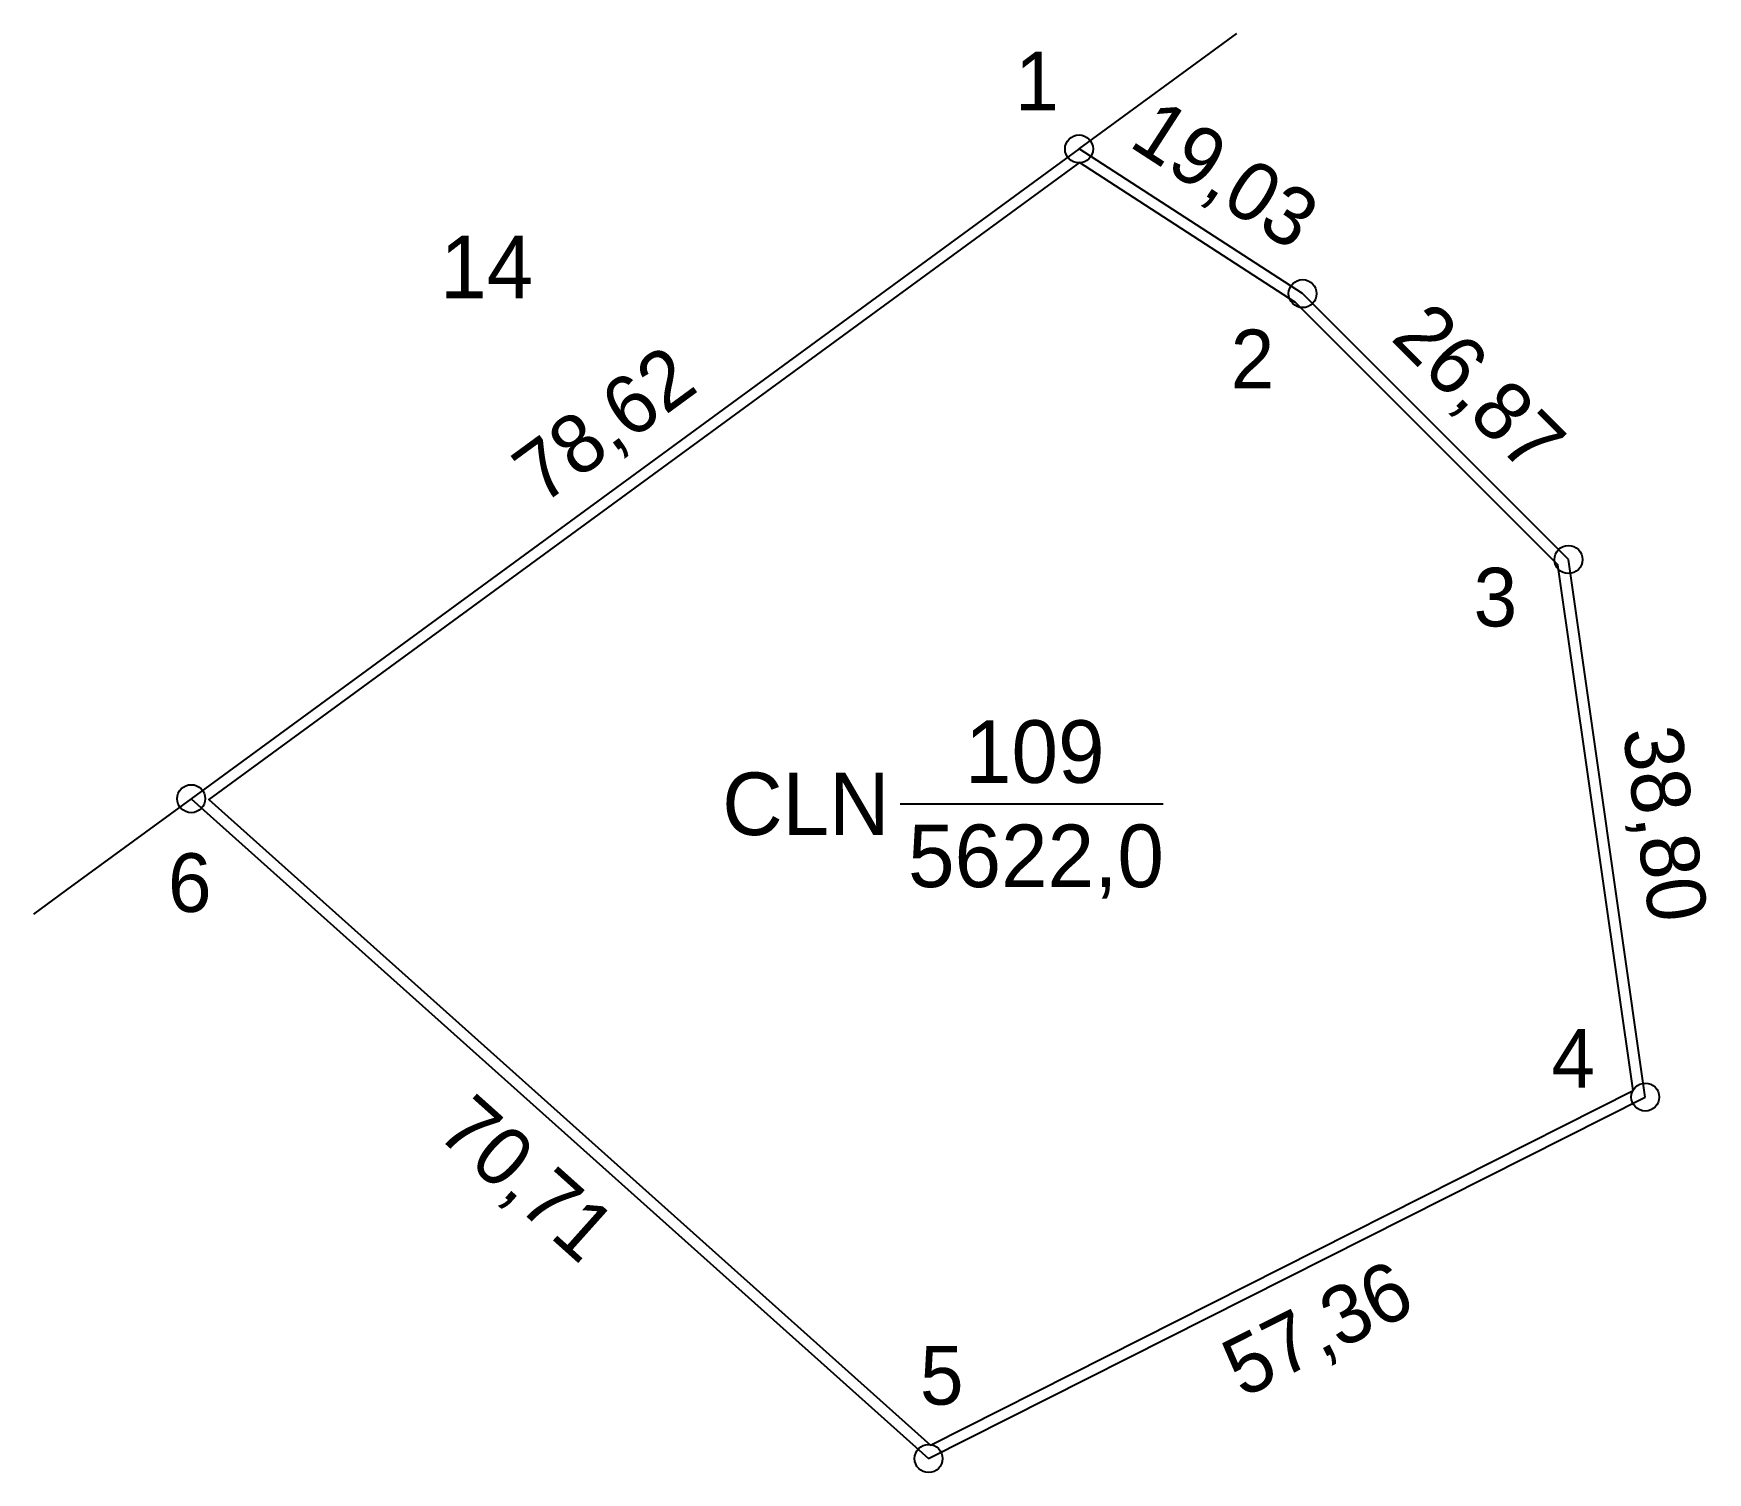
# Model space of a CAD drawing. Extents: x 554025 to 554145, y 1840526 to 1840629.
import ezdxf

# ---------------------------------------------------------------- set-up
doc = ezdxf.new("R2010")
doc.units = 0
for name, color, linetype in [('CanhThua', 7, 'Continuous'), ('ChieuDaiCanhThua', 7, 'Continuous'), ('Level 2', 7, 'Continuous'), ('MocDinhThua', 7, 'Continuous'), ('NhanDiaChinhThua', 7, 'Continuous'), ('NhanTuCan', 7, 'Continuous'), ('RauThua', 7, 'Continuous'), ('SoHieuDinhThua', 7, 'Continuous')]:
    doc.layers.add(name, color=color, linetype=linetype)

msp = doc.modelspace()

# ---------------------------------------------------------------- linework, layer by layer
at = {"layer": 'CanhThua'}
for p, q in [((554100.02, 1840620.34), (554036.57, 1840573.91)), ((554116, 1840610), (554100.02, 1840620.34)), ((554135, 1840591), (554116, 1840610)), ((554140.49, 1840552.59), (554135, 1840591)), ((554036.57, 1840573.91), (554089.27, 1840526.76)), ((554089.27, 1840526.76), (554140.49, 1840552.59))]:
    msp.add_line(p, q, dxfattribs=at)
at = {"layer": 'Level 2'}
msp.add_lwpolyline([(554139.62, 1840553.05), (554134.25, 1840590.62), (554115.49, 1840609.37), (554100.05, 1840619.37), (554037.84, 1840573.85), (554089.4, 1840527.72)], close=True, dxfattribs=at)
at = {"layer": 'MocDinhThua'}
for centre in [(554100.02, 1840620.34), (554116, 1840610), (554135, 1840591), (554036.57, 1840573.91), (554140.49, 1840552.59), (554089.27, 1840526.76)]:
    msp.add_circle(centre, 1, dxfattribs=at)
at = {"layer": 'NhanDiaChinhThua'}
msp.add_line((554087.23, 1840573.55), (554106.03, 1840573.55), dxfattribs=at)
at = {"layer": 'RauThua'}
for p, q in [((554100.02, 1840620.34), (554111.3, 1840628.59)), ((554036.57, 1840573.91), (554027.67, 1840567.39)), ((554027.67, 1840567.39), (554025.3, 1840565.65))]:
    msp.add_line(p, q, dxfattribs=at)

# ---------------------------------------------------------------- texts
at = {"layer": 'ChieuDaiCanhThua'}
for s, rotation, p in [('19,03', 327.0948, (554103.48, 1840620.6)), ('26,87', 315, (554122.21, 1840606.75)), ('78,62', 36.1951, (554061.64, 1840594.85)), ('38,80', 278.1343, (554138.86, 1840578.77)), ('70,71', 318.1814, (554053.98, 1840549.9)), ('57,36', 26.7616, (554111.72, 1840531.04))]:
    msp.add_text(s, height=4.191, rotation=rotation, dxfattribs=at).set_placement(p)
at = {"layer": 'NhanDiaChinhThua'}
for s, p in [('109', (554091.87, 1840575.04)), ('CLN', (554074.52, 1840571.31)), ('5622,0', (554087.8, 1840567.59))]:
    msp.add_text(s, height=4.471, dxfattribs=at).set_placement(p)
at = {"layer": 'NhanTuCan'}
msp.add_text('14', height=4.471, dxfattribs=at).set_placement((554054.36, 1840609.67))
at = {"layer": 'SoHieuDinhThua'}
for s, p in [('1', (554095.45, 1840623.09)), ('2', (554110.86, 1840603.24)), ('3', (554128.22, 1840586.22)), ('6', (554034.91, 1840565.82)), ('4', (554133.78, 1840553.27)), ('5', (554088.65, 1840530.61))]:
    msp.add_text(s, height=4.19, dxfattribs=at).set_placement(p)

doc.saveas('drawing.dxf')
